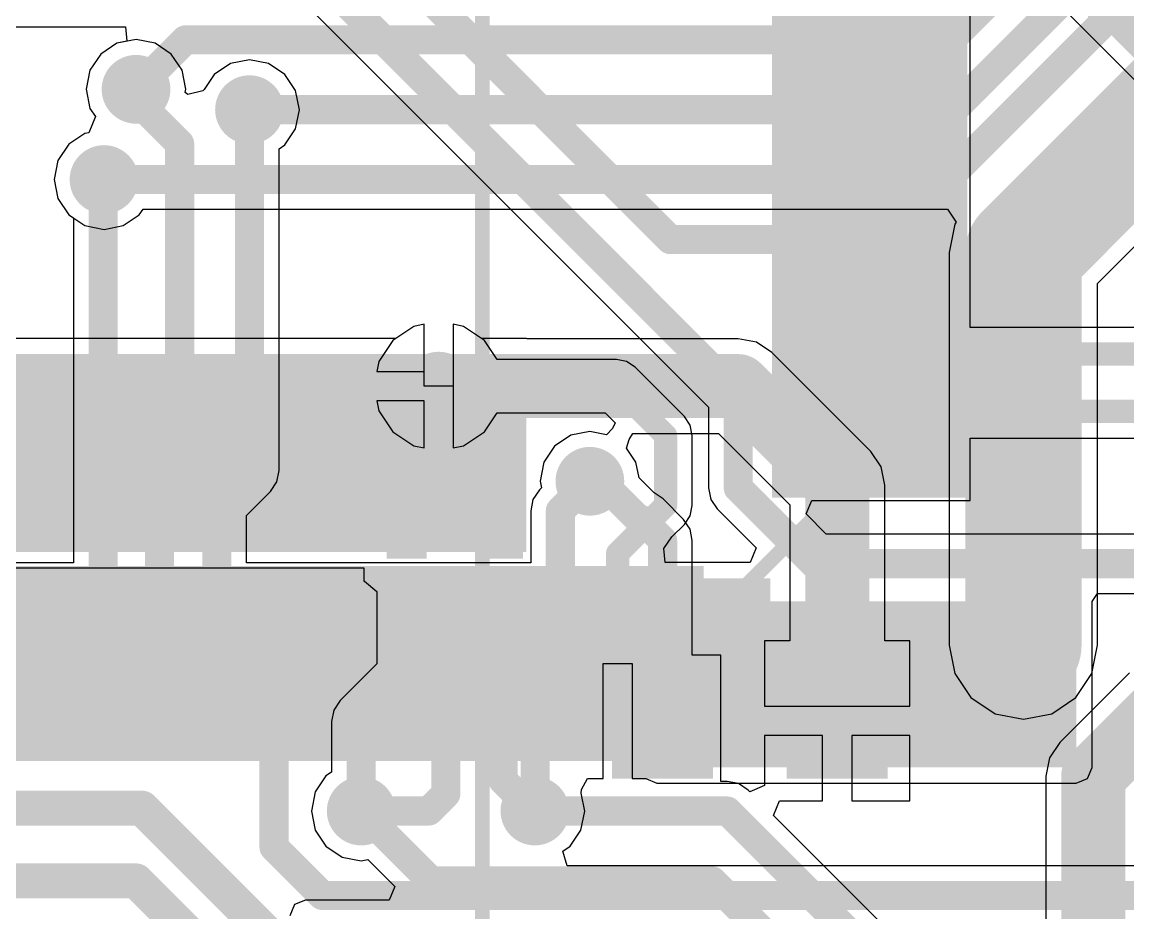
# Model space of a CAD drawing. Header units: millimetres. Extents: x -0.26 to 4.68, y -0.29 to 2.93.
# Drawn here: x 2.9747 to 3.3547, y 0.9629 to 1.269 of the extents above; entities that cross this region are included whole.
import ezdxf

# ---------------------------------------------------------------- set-up
doc = ezdxf.new("R2010")
doc.units = ezdxf.units.MM
doc.header["$MEASUREMENT"] = 0
for name, color, linetype in [('BottomLayer', 5, 'Continuous'), ('BottomPaste', 16, 'Continuous'), ('BottomSolder', 6, 'Continuous'), ('Mechanical1', 6, 'Continuous'), ('TopLayer', 1, 'Continuous'), ('TopOverlay', 2, 'Continuous'), ('TopPaste', 8, 'Continuous'), ('TopSolder', 216, 'Continuous'), ('ViaHoleLayer', 16, 'Continuous')]:
    doc.layers.add(name, color=color, linetype=linetype)

# ---------------------------------------------------------------- blocks, each defined once
blk = doc.blocks.new('TQFP_100_14_14__22')
at = {"layer": 'TopLayer'}
for points in [[(-0.23031, 0.33268), (-0.23031, 0.27362), (-0.24213, 0.27362), (-0.24213, 0.33268)], [(-0.21063, 0.33268), (-0.21063, 0.27362), (-0.22244, 0.27362), (-0.22244, 0.33268)], [(-0.19094, 0.33268), (-0.19094, 0.27362), (-0.20276, 0.27362), (-0.20276, 0.33268)], [(-0.17126, 0.33268), (-0.17126, 0.27362), (-0.18307, 0.27362), (-0.18307, 0.33268)], [(-0.15157, 0.33268), (-0.15157, 0.27362), (-0.16339, 0.27362), (-0.16339, 0.33268)], [(-0.13189, 0.33268), (-0.13189, 0.27362), (-0.1437, 0.27362), (-0.1437, 0.33268)], [(-0.1122, 0.33268), (-0.1122, 0.27362), (-0.12402, 0.27362), (-0.12402, 0.33268)], [(-0.09252, 0.33268), (-0.09252, 0.27362), (-0.10433, 0.27362), (-0.10433, 0.33268)], [(-0.07283, 0.33268), (-0.07283, 0.27362), (-0.08465, 0.27362), (-0.08465, 0.33268)], [(-0.05315, 0.33268), (-0.05315, 0.27362), (-0.06496, 0.27362), (-0.06496, 0.33268)], [(-0.03346, 0.33268), (-0.03346, 0.27362), (-0.04528, 0.27362), (-0.04528, 0.33268)], [(-0.01378, 0.33268), (-0.01378, 0.27362), (-0.02559, 0.27362), (-0.02559, 0.33268)], [(-0.33268, 0.24213), (-0.27362, 0.24213), (-0.27362, 0.23032), (-0.33268, 0.23032)], [(-0.33268, 0.22244), (-0.27362, 0.22244), (-0.27362, 0.21063), (-0.33268, 0.21063)], [(-0.33268, 0.20276), (-0.27362, 0.20276), (-0.27362, 0.19095), (-0.33268, 0.19095)], [(-0.33268, 0.18307), (-0.27362, 0.18307), (-0.27362, 0.17126), (-0.33268, 0.17126)], [(-0.33268, 0.16339), (-0.27362, 0.16339), (-0.27362, 0.15157), (-0.33268, 0.15157)], [(-0.33268, 0.1437), (-0.27362, 0.1437), (-0.27362, 0.13189), (-0.33268, 0.13189)], [(-0.33268, 0.12402), (-0.27362, 0.12402), (-0.27362, 0.1122), (-0.33268, 0.1122)], [(-0.33268, 0.10433), (-0.27362, 0.10433), (-0.27362, 0.09252), (-0.33268, 0.09252)], [(-0.33268, 0.08465), (-0.27362, 0.08465), (-0.27362, 0.07283), (-0.33268, 0.07283)]]:
    blk.add_hatch(color=1, dxfattribs=at).paths.add_polyline_path(points)
at = {"layer": 'TopPaste'}
for points in [[(-0.23031, 0.33268), (-0.23031, 0.27362), (-0.24213, 0.27362), (-0.24213, 0.33268)], [(-0.21063, 0.33268), (-0.21063, 0.27362), (-0.22244, 0.27362), (-0.22244, 0.33268)], [(-0.19094, 0.33268), (-0.19094, 0.27362), (-0.20276, 0.27362), (-0.20276, 0.33268)], [(-0.17126, 0.33268), (-0.17126, 0.27362), (-0.18307, 0.27362), (-0.18307, 0.33268)], [(-0.15157, 0.33268), (-0.15157, 0.27362), (-0.16339, 0.27362), (-0.16339, 0.33268)], [(-0.13189, 0.33268), (-0.13189, 0.27362), (-0.1437, 0.27362), (-0.1437, 0.33268)], [(-0.1122, 0.33268), (-0.1122, 0.27362), (-0.12402, 0.27362), (-0.12402, 0.33268)], [(-0.09252, 0.33268), (-0.09252, 0.27362), (-0.10433, 0.27362), (-0.10433, 0.33268)], [(-0.07283, 0.33268), (-0.07283, 0.27362), (-0.08465, 0.27362), (-0.08465, 0.33268)], [(-0.05315, 0.33268), (-0.05315, 0.27362), (-0.06496, 0.27362), (-0.06496, 0.33268)], [(-0.03346, 0.33268), (-0.03346, 0.27362), (-0.04528, 0.27362), (-0.04528, 0.33268)], [(-0.01378, 0.33268), (-0.01378, 0.27362), (-0.02559, 0.27362), (-0.02559, 0.33268)], [(-0.33268, 0.24213), (-0.27362, 0.24213), (-0.27362, 0.23032), (-0.33268, 0.23032)], [(-0.33268, 0.22244), (-0.27362, 0.22244), (-0.27362, 0.21063), (-0.33268, 0.21063)], [(-0.33268, 0.20276), (-0.27362, 0.20276), (-0.27362, 0.19095), (-0.33268, 0.19095)], [(-0.33268, 0.18307), (-0.27362, 0.18307), (-0.27362, 0.17126), (-0.33268, 0.17126)], [(-0.33268, 0.16339), (-0.27362, 0.16339), (-0.27362, 0.15157), (-0.33268, 0.15157)], [(-0.33268, 0.1437), (-0.27362, 0.1437), (-0.27362, 0.13189), (-0.33268, 0.13189)], [(-0.33268, 0.12402), (-0.27362, 0.12402), (-0.27362, 0.1122), (-0.33268, 0.1122)], [(-0.33268, 0.10433), (-0.27362, 0.10433), (-0.27362, 0.09252), (-0.33268, 0.09252)], [(-0.33268, 0.08465), (-0.27362, 0.08465), (-0.27362, 0.07283), (-0.33268, 0.07283)]]:
    blk.add_hatch(color=8, dxfattribs=at).paths.add_polyline_path(points)
at = {"layer": 'TopSolder'}
for points in [[(-0.22631, 0.33668), (-0.22631, 0.26962), (-0.24613, 0.26962), (-0.24613, 0.33668)], [(-0.20663, 0.33668), (-0.20663, 0.26962), (-0.22644, 0.26962), (-0.22644, 0.33668)], [(-0.18694, 0.33668), (-0.18694, 0.26962), (-0.20676, 0.26962), (-0.20676, 0.33668)], [(-0.16726, 0.33668), (-0.16726, 0.26962), (-0.18707, 0.26962), (-0.18707, 0.33668)], [(-0.14757, 0.33668), (-0.14757, 0.26962), (-0.16739, 0.26962), (-0.16739, 0.33668)], [(-0.12789, 0.33668), (-0.12789, 0.26962), (-0.1477, 0.26962), (-0.1477, 0.33668)], [(-0.1082, 0.33668), (-0.1082, 0.26962), (-0.12802, 0.26962), (-0.12802, 0.33668)], [(-0.08852, 0.33668), (-0.08852, 0.26962), (-0.10833, 0.26962), (-0.10833, 0.33668)], [(-0.06883, 0.33668), (-0.06883, 0.26962), (-0.08865, 0.26962), (-0.08865, 0.33668)], [(-0.04915, 0.33668), (-0.04915, 0.26962), (-0.06896, 0.26962), (-0.06896, 0.33668)], [(-0.02946, 0.33668), (-0.02946, 0.26962), (-0.04928, 0.26962), (-0.04928, 0.33668)], [(-0.00978, 0.33668), (-0.00978, 0.26962), (-0.02959, 0.26962), (-0.02959, 0.33668)], [(-0.33668, 0.24613), (-0.26962, 0.24613), (-0.26962, 0.22632), (-0.33668, 0.22632)], [(-0.33668, 0.22644), (-0.26962, 0.22644), (-0.26962, 0.20663), (-0.33668, 0.20663)], [(-0.33668, 0.20676), (-0.26962, 0.20676), (-0.26962, 0.18695), (-0.33668, 0.18695)], [(-0.33668, 0.18707), (-0.26962, 0.18707), (-0.26962, 0.16726), (-0.33668, 0.16726)], [(-0.33668, 0.16739), (-0.26962, 0.16739), (-0.26962, 0.14757), (-0.33668, 0.14757)], [(-0.33668, 0.1477), (-0.26962, 0.1477), (-0.26962, 0.12789), (-0.33668, 0.12789)], [(-0.33668, 0.12802), (-0.26962, 0.12802), (-0.26962, 0.1082), (-0.33668, 0.1082)], [(-0.33668, 0.10833), (-0.26962, 0.10833), (-0.26962, 0.08852), (-0.33668, 0.08852)], [(-0.33668, 0.08865), (-0.26962, 0.08865), (-0.26962, 0.06883), (-0.33668, 0.06883)]]:
    blk.add_hatch(color=216, dxfattribs=at).paths.add_polyline_path(points)
at = {"layer": 'TopOverlay', "const_width": 0.005}
for points in [[(-0.25, 0.287), (-0.284, 0.253)], [(-0.344, 0.242), (-0.344, 0.232)], [(-0.339, 0.237), (-0.344, 0.242)], [(-0.339, 0.237), (-0.344, 0.232)]]:
    blk.add_lwpolyline(points, dxfattribs=at)
at = {"layer": 'TopOverlay', "const_width": 0.0025}
for points in [[(-0.25125, 0.287, 1), (-0.24875, 0.287, 1)], [(-0.28525, 0.253, 1), (-0.28275, 0.253, 1)], [(-0.34525, 0.242, 1), (-0.34275, 0.242, 1)], [(-0.34525, 0.242, 1), (-0.34275, 0.242, 1)], [(-0.34025, 0.237, 1), (-0.33775, 0.237, 1)], [(-0.34025, 0.237, 1), (-0.33775, 0.237, 1)], [(-0.34525, 0.232, 1), (-0.34275, 0.232, 1)], [(-0.34525, 0.232, 1), (-0.34275, 0.232, 1)]]:
    blk.add_lwpolyline(points, format="xyb", close=True, dxfattribs=at)
blk = doc.blocks.new('1_5_____RGB_OLED_97')
at = {"layer": 'Mechanical1', "const_width": 0.005}
blk.add_lwpolyline([(0.74, -1.666), (-0.74, -1.666)], dxfattribs=at)
blk = doc.blocks.new('DSN0603_2_B_127')
at = {"layer": 'BottomLayer'}
for points in [[(-0.01181, 0.00472), (-0.00394, 0.00472), (-0.00394, -0.00472), (-0.01181, -0.00472)], [(0.00394, 0.00472), (0.01181, 0.00472), (0.01181, -0.00472), (0.00394, -0.00472)]]:
    blk.add_hatch(color=5, dxfattribs=at).paths.add_polyline_path(points)
at = {"layer": 'BottomPaste'}
for points in [[(-0.01181, 0.00472), (-0.00394, 0.00472), (-0.00394, -0.00472), (-0.01181, -0.00472)], [(0.00394, 0.00472), (0.01181, 0.00472), (0.01181, -0.00472), (0.00394, -0.00472)]]:
    blk.add_hatch(color=16, dxfattribs=at).paths.add_polyline_path(points)
at = {"layer": 'BottomSolder'}
for points in [[(-0.01398, 0.00689), (-0.00177, 0.00689), (-0.00177, -0.00689), (-0.01398, -0.00689)], [(0.00177, 0.00689), (0.01398, 0.00689), (0.01398, -0.00689), (0.00177, -0.00689)]]:
    blk.add_hatch(color=6, dxfattribs=at).paths.add_polyline_path(points)
blk = doc.blocks.new('DSN0603_2_B_128')
at = {"layer": 'BottomLayer'}
for points in [[(-0.01181, 0.00472), (-0.00394, 0.00472), (-0.00394, -0.00472), (-0.01181, -0.00472)], [(0.00394, 0.00472), (0.01181, 0.00472), (0.01181, -0.00472), (0.00394, -0.00472)]]:
    blk.add_hatch(color=5, dxfattribs=at).paths.add_polyline_path(points)
at = {"layer": 'BottomPaste'}
for points in [[(-0.01181, 0.00472), (-0.00394, 0.00472), (-0.00394, -0.00472), (-0.01181, -0.00472)], [(0.00394, 0.00472), (0.01181, 0.00472), (0.01181, -0.00472), (0.00394, -0.00472)]]:
    blk.add_hatch(color=16, dxfattribs=at).paths.add_polyline_path(points)
at = {"layer": 'BottomSolder'}
for points in [[(-0.01398, 0.00689), (-0.00177, 0.00689), (-0.00177, -0.00689), (-0.01398, -0.00689)], [(0.00177, 0.00689), (0.01398, 0.00689), (0.01398, -0.00689), (0.00177, -0.00689)]]:
    blk.add_hatch(color=6, dxfattribs=at).paths.add_polyline_path(points)
blk = doc.blocks.new('C___0603_B_154')
at = {"layer": 'BottomLayer'}
for points in [[(-0.045, -0.0175), (-0.045, 0.0175), (-0.015, 0.0175), (-0.015, -0.0175)], [(0.015, -0.0175), (0.015, 0.0175), (0.045, 0.0175), (0.045, -0.0175)]]:
    blk.add_hatch(color=5, dxfattribs=at).paths.add_polyline_path(points)
at = {"layer": 'BottomPaste'}
for points in [[(-0.045, -0.0175), (-0.045, 0.0175), (-0.015, 0.0175), (-0.015, -0.0175)], [(0.015, -0.0175), (0.015, 0.0175), (0.045, 0.0175), (0.045, -0.0175)]]:
    blk.add_hatch(color=16, dxfattribs=at).paths.add_polyline_path(points)
at = {"layer": 'BottomSolder'}
for points in [[(-0.04736, -0.01986), (-0.04736, 0.01986), (-0.01264, 0.01986), (-0.01264, -0.01986)], [(0.01264, -0.01986), (0.01264, 0.01986), (0.04736, 0.01986), (0.04736, -0.01986)]]:
    blk.add_hatch(color=6, dxfattribs=at).paths.add_polyline_path(points)

msp = doc.modelspace()

# ---------------------------------------------------------------- hatches: boundary and pattern name
at = {"layer": 'BottomLayer'}
h = msp.add_hatch(color=5, dxfattribs=at)
edge = h.paths.add_edge_path()
edge.add_arc((3.01382, 1.24595), 0.01181, 0, 360)
h = msp.add_hatch(color=5, dxfattribs=at)
edge = h.paths.add_edge_path()
edge.add_arc((3.05282, 1.23895), 0.01181, 0, 360)
h = msp.add_hatch(color=5, dxfattribs=at)
edge = h.paths.add_edge_path()
edge.add_arc((3.00282, 1.21495), 0.01181, 0, 360)
h = msp.add_hatch(color=5, dxfattribs=at)
edge = h.paths.add_edge_path()
edge.add_arc((3.11782, 1.14395), 0.01181, 0, 360)
msp.add_hatch(color=5, dxfattribs=at).paths.add_polyline_path([(2.86882, 1.08695), (3.14799, 1.08695), (3.14799, 1.15495), (2.86882, 1.15495)])
h = msp.add_hatch(color=5, dxfattribs=at)
edge = h.paths.add_edge_path()
edge.add_arc((3.16982, 1.11126), 0.01181, 0, 360)
h = msp.add_hatch(color=5, dxfattribs=at)
edge = h.paths.add_edge_path()
edge.add_arc((3.31882, 1.05495), 0.01181, 0, 360)
h = msp.add_hatch(color=5, dxfattribs=at)
edge = h.paths.add_edge_path()
edge.add_arc((3.09122, 0.99795), 0.01181, 0, 360)
h = msp.add_hatch(color=5, dxfattribs=at)
edge = h.paths.add_edge_path()
edge.add_arc((3.1509, 0.99795), 0.01181, 0, 360)
at = {"layer": 'BottomSolder'}
h = msp.add_hatch(color=6, dxfattribs=at)
edge = h.paths.add_edge_path()
edge.add_arc((3.01382, 1.24595), 0.00591, 0, 360)
h = msp.add_hatch(color=6, dxfattribs=at)
edge = h.paths.add_edge_path()
edge.add_arc((3.05282, 1.23895), 0.00591, 0, 360)
h = msp.add_hatch(color=6, dxfattribs=at)
edge = h.paths.add_edge_path()
edge.add_arc((3.00282, 1.21495), 0.00591, 0, 360)
h = msp.add_hatch(color=6, dxfattribs=at)
edge = h.paths.add_edge_path()
edge.add_arc((3.11782, 1.14395), 0.00591, 0, 360)
h = msp.add_hatch(color=6, dxfattribs=at)
edge = h.paths.add_edge_path()
edge.add_arc((3.16982, 1.11126), 0.00591, 0, 360)
h = msp.add_hatch(color=6, dxfattribs=at)
edge = h.paths.add_edge_path()
edge.add_arc((3.31882, 1.05495), 0.00591, 0, 360)
h = msp.add_hatch(color=6, dxfattribs=at)
edge = h.paths.add_edge_path()
edge.add_arc((3.09122, 0.99795), 0.00591, 0, 360)
h = msp.add_hatch(color=6, dxfattribs=at)
edge = h.paths.add_edge_path()
edge.add_arc((3.1509, 0.99795), 0.00591, 0, 360)
at = {"layer": 'TopLayer'}
h = msp.add_hatch(color=1, dxfattribs=at)
edge = h.paths.add_edge_path()
edge.add_arc((3.01382, 1.24595), 0.01181, 0, 360)
h = msp.add_hatch(color=1, dxfattribs=at)
edge = h.paths.add_edge_path()
edge.add_arc((3.05282, 1.23895), 0.01181, 0, 360)
h = msp.add_hatch(color=1, dxfattribs=at)
edge = h.paths.add_edge_path()
edge.add_arc((3.00282, 1.21495), 0.01181, 0, 360)
h = msp.add_hatch(color=1, dxfattribs=at)
edge = h.paths.add_edge_path()
edge.add_arc((3.11782, 1.14395), 0.01181, 0, 360)
h = msp.add_hatch(color=1, dxfattribs=at)
edge = h.paths.add_edge_path()
edge.add_arc((3.16982, 1.11126), 0.01181, 0, 360)
for points in [[(3.19282, 1.01295), (3.23182, 1.01295), (3.23182, 1.07795), (3.19282, 1.07795)], [(3.22682, 1.01295), (3.337, 1.01295), (3.337, 1.07), (3.22682, 1.07)]]:
    msp.add_hatch(color=1, dxfattribs=at).paths.add_polyline_path(points)
h = msp.add_hatch(color=1, dxfattribs=at)
edge = h.paths.add_edge_path()
edge.add_arc((3.31882, 1.05495), 0.01181, 0, 360)
h = msp.add_hatch(color=1, dxfattribs=at)
edge = h.paths.add_edge_path()
edge.add_arc((3.09122, 0.99795), 0.01181, 0, 360)
h = msp.add_hatch(color=1, dxfattribs=at)
edge = h.paths.add_edge_path()
edge.add_arc((3.1509, 0.99795), 0.01181, 0, 360)
at = {"layer": 'TopSolder'}
h = msp.add_hatch(color=216, dxfattribs=at)
edge = h.paths.add_edge_path()
edge.add_arc((3.01382, 1.24595), 0.00591, 0, 360)
h = msp.add_hatch(color=216, dxfattribs=at)
edge = h.paths.add_edge_path()
edge.add_arc((3.05282, 1.23895), 0.00591, 0, 360)
h = msp.add_hatch(color=216, dxfattribs=at)
edge = h.paths.add_edge_path()
edge.add_arc((3.00282, 1.21495), 0.00591, 0, 360)
h = msp.add_hatch(color=216, dxfattribs=at)
edge = h.paths.add_edge_path()
edge.add_arc((3.11782, 1.14395), 0.00591, 0, 360)
h = msp.add_hatch(color=216, dxfattribs=at)
edge = h.paths.add_edge_path()
edge.add_arc((3.16982, 1.11126), 0.00591, 0, 360)
h = msp.add_hatch(color=216, dxfattribs=at)
edge = h.paths.add_edge_path()
edge.add_arc((3.31882, 1.05495), 0.00591, 0, 360)
h = msp.add_hatch(color=216, dxfattribs=at)
edge = h.paths.add_edge_path()
edge.add_arc((3.09122, 0.99795), 0.00591, 0, 360)
h = msp.add_hatch(color=216, dxfattribs=at)
edge = h.paths.add_edge_path()
edge.add_arc((3.1509, 0.99795), 0.00591, 0, 360)
at = {"layer": 'ViaHoleLayer'}
h = msp.add_hatch(color=16, dxfattribs=at)
edge = h.paths.add_edge_path()
edge.add_arc((3.01382, 1.24595), 0.00591, 0, 360)
h = msp.add_hatch(color=16, dxfattribs=at)
edge = h.paths.add_edge_path()
edge.add_arc((3.05282, 1.23895), 0.00591, 0, 360)
h = msp.add_hatch(color=16, dxfattribs=at)
edge = h.paths.add_edge_path()
edge.add_arc((3.00282, 1.21495), 0.00591, 0, 360)
h = msp.add_hatch(color=16, dxfattribs=at)
edge = h.paths.add_edge_path()
edge.add_arc((3.11782, 1.14395), 0.00591, 0, 360)
h = msp.add_hatch(color=16, dxfattribs=at)
edge = h.paths.add_edge_path()
edge.add_arc((3.16982, 1.11126), 0.00591, 0, 360)
h = msp.add_hatch(color=16, dxfattribs=at)
edge = h.paths.add_edge_path()
edge.add_arc((3.31882, 1.05495), 0.00591, 0, 360)
h = msp.add_hatch(color=16, dxfattribs=at)
edge = h.paths.add_edge_path()
edge.add_arc((3.09122, 0.99795), 0.00591, 0, 360)
h = msp.add_hatch(color=16, dxfattribs=at)
edge = h.paths.add_edge_path()
edge.add_arc((3.1509, 0.99795), 0.00591, 0, 360)

# ---------------------------------------------------------------- linework, layer by layer
at = {"layer": 'BottomLayer'}
for p, q in [((2.89599, 1.26746), (3.01016, 1.26746)), ((3.01016, 1.26746), (3.01065, 1.26246)), ((3.01065, 1.26246), (3.00726, 1.26178)), ((3.0017, 1.25807), (2.99799, 1.25251)), ((3.00726, 1.26178), (3.0017, 1.25807)), ((2.99799, 1.25251), (2.99668, 1.24595)), ((2.99668, 1.24595), (2.99799, 1.23939)), ((2.99799, 1.23939), (2.99985, 1.2366)), ((2.99985, 1.2366), (2.99756, 1.23104)), ((2.99626, 1.23078), (2.9907, 1.22707)), ((2.99756, 1.23104), (2.99626, 1.23078)), ((2.9907, 1.22707), (2.98699, 1.22151)), ((3.34431, 1.17926), (3.39202, 1.22698)), ((2.98699, 1.22151), (2.98568, 1.21495)), ((2.98568, 1.21495), (2.98699, 1.20839)), ((2.98699, 1.20839), (2.9907, 1.20283)), ((2.9907, 1.20283), (2.99626, 1.19911)), ((3.00938, 1.19911), (3.01494, 1.20283)), ((3.01494, 1.20283), (3.01623, 1.20475)), ((3.01623, 1.20475), (3.29243, 1.20475)), ((3.29243, 1.20475), (3.29276, 1.20482)), ((3.29276, 1.20482), (3.29577, 1.20032)), ((2.99626, 1.19911), (3.00282, 1.19781)), ((3.00282, 1.19781), (3.00938, 1.19911)), ((3.29527, 1.19958), (3.29333, 1.18982)), ((3.29577, 1.20032), (3.29527, 1.19958)), ((3.29333, 1.18982), (3.29333, 1.05495)), ((3.34431, 1.05495), (3.34431, 1.17926)), ((3.10931, 1.16449), (3.10313, 1.16036)), ((3.11282, 1.16519), (3.10931, 1.16449)), ((3.11282, 1.14395), (3.11282, 1.16519)), ((3.12633, 1.16449), (3.12282, 1.16519)), ((3.12282, 1.16519), (3.12282, 1.14395)), ((3.13252, 1.16036), (3.12633, 1.16449)), ((3.10313, 1.16036), (2.86882, 1.16036)), ((3.14799, 1.16036), (3.13252, 1.16036)), ((3.14823, 1.16026), (3.14799, 1.16036)), ((3.22082, 1.16026), (3.14823, 1.16026)), ((3.22707, 1.15902), (3.22082, 1.16026)), ((3.23236, 1.15548), (3.22707, 1.15902)), ((3.26636, 1.12148), (3.23236, 1.15548)), ((3.12282, 1.14395), (3.11282, 1.14395)), ((3.18244, 1.12264), (3.18329, 1.12556)), ((3.18329, 1.12556), (3.18458, 1.12764)), ((3.18458, 1.12764), (3.21407, 1.12764)), ((3.21407, 1.12764), (3.23851, 1.10319)), ((3.18566, 1.11782), (3.18244, 1.12264)), ((3.26989, 1.11619), (3.26636, 1.12148)), ((3.18672, 1.11247), (3.18566, 1.11782)), ((3.27114, 1.10995), (3.26989, 1.11619)), ((3.19195, 1.10724), (3.18672, 1.11247)), ((3.27114, 1.05645), (3.27114, 1.10995)), ((3.19496, 1.10523), (3.19195, 1.10724)), ((3.20203, 1.09816), (3.19496, 1.10523)), ((3.23851, 1.10319), (3.23851, 1.05645)), ((3.20424, 1.09485), (3.20203, 1.09816)), ((3.20502, 1.09095), (3.20424, 1.09485)), ((3.20502, 1.05145), (3.20502, 1.09095)), ((2.89614, 1.08154), (3.0921, 1.08154)), ((3.0921, 1.08154), (3.0921, 1.07689)), ((3.0921, 1.07689), (3.09231, 1.07689)), ((3.09231, 1.07689), (3.09663, 1.07337)), ((3.09663, 1.07337), (3.09663, 1.04852)), ((3.23851, 1.05645), (3.22982, 1.05645)), ((3.22982, 1.05645), (3.22982, 1.03395)), ((3.27982, 1.05645), (3.27114, 1.05645)), ((3.27982, 1.03395), (3.27982, 1.05645)), ((3.29333, 1.05495), (3.29527, 1.04519)), ((3.34237, 1.04519), (3.34431, 1.05495)), ((3.21482, 1.05145), (3.20502, 1.05145)), ((3.21482, 1.00814), (3.21482, 1.05145)), ((3.09663, 1.04852), (3.08401, 1.03591)), ((3.35529, 1.04548), (3.33129, 1.02148)), ((3.29527, 1.04519), (3.3008, 1.03692)), ((3.33685, 1.03692), (3.34237, 1.04519)), ((3.08401, 1.03591), (3.0818, 1.0326)), ((3.22982, 1.03395), (3.25482, 1.03395)), ((3.25482, 1.03395), (3.27982, 1.03395)), ((3.3008, 1.03692), (3.30907, 1.0314)), ((3.32858, 1.0314), (3.33685, 1.03692)), ((3.0818, 1.0326), (3.08103, 1.0287)), ((3.30907, 1.0314), (3.31882, 1.02946)), ((3.31882, 1.02946), (3.32858, 1.0314)), ((3.08103, 1.0287), (3.08103, 1.01135)), ((3.24982, 1.02395), (3.22982, 1.02395)), ((3.22982, 1.02395), (3.22982, 1.00667)), ((3.24982, 1.00145), (3.24982, 1.02395)), ((3.27982, 1.02395), (3.25982, 1.02395)), ((3.25982, 1.02395), (3.25982, 1.00145)), ((3.27982, 1.00145), (3.27982, 1.02395)), ((3.33129, 1.02148), (3.32775, 1.01619)), ((3.32775, 1.01619), (3.32651, 1.00995)), ((3.08103, 1.01135), (3.0791, 1.01007)), ((3.0791, 1.01007), (3.07539, 1.00451)), ((3.21705, 1.00814), (3.21482, 1.00814)), ((3.22095, 1.00737), (3.21705, 1.00814)), ((3.22426, 1.00516), (3.22095, 1.00737)), ((3.32651, 1.00995), (3.32651, 0.89555)), ((3.07539, 1.00451), (3.07408, 0.99795)), ((3.22482, 1.0046), (3.22426, 1.00516)), ((3.22982, 1.00667), (3.22482, 1.0046)), ((3.23297, 0.99645), (3.23504, 1.00145)), ((3.23504, 1.00145), (3.24982, 1.00145)), ((3.25982, 1.00145), (3.27982, 1.00145)), ((3.07408, 0.99795), (3.07539, 0.99139)), ((3.31803, 0.91139), (3.23297, 0.99645)), ((3.07539, 0.99139), (3.0791, 0.98583)), ((3.0791, 0.98583), (3.08466, 0.98211)), ((3.08466, 0.98211), (3.09122, 0.98081)), ((3.09122, 0.98081), (3.09349, 0.98126)), ((3.09349, 0.98126), (3.10277, 0.97198)), ((3.10277, 0.97198), (3.10086, 0.96736)), ((3.06827, 0.96578), (3.06669, 0.96195)), ((3.0721, 0.96736), (3.06827, 0.96578)), ((3.10086, 0.96736), (3.0721, 0.96736))]:
    msp.add_line(p, q, dxfattribs=at)
for points, const_width in [([(3.346, 1.26852), (3.346, 2.56813)], 0.01), ([(3.29382, 1.26295), (3.316, 1.28513)], 0.01), ([(3.29482, 1.23895), (3.331, 1.27513)], 0.01), ([(3.29243, 1.21495), (3.346, 1.26852)], 0.01), ([(3.01382, 1.24595), (3.03082, 1.26295)], 0.01), ([(3.03082, 1.26295), (3.29382, 1.26295)], 0.01), ([(3.31882, 1.18982), (3.374, 1.245)], 0.04), ([(3.05282, 1.23895), (3.29482, 1.23895)], 0.01), ([(3.00282, 1.21495), (3.29243, 1.21495)], 0.01), ([(3.31882, 1.05495), (3.31882, 1.18982)], 0.04), ([(3.12782, 1.13478), (3.13699, 1.14395)], 0.022), ([(3.13699, 1.14395), (3.22082, 1.14395)], 0.022), ([(3.22082, 1.14395), (3.25482, 1.10995)], 0.022), ([(3.12782, 1.13095), (3.12782, 1.13478)], 0.022), ([(3.25482, 1.02895), (3.25482, 1.10995)], 0.022), ([(3.16982, 1.11126), (3.17351, 1.11126)], 0.01), ([(3.17351, 1.11126), (3.18675, 1.09802)], 0.01), ([(3.18675, 1.09802), (3.18775, 1.09802)], 0.01), ([(3.18775, 1.09802), (3.19482, 1.09095)], 0.01), ([(3.19482, 1.02895), (3.19482, 1.09095)], 0.01), ([(3.10682, 1.0443), (3.10682, 1.07337)], 0.01), ([(3.13999, 1.04042), (3.13999, 1.07337)], 0.01), ([(3.09122, 1.0287), (3.10682, 1.0443)], 0.01), ([(3.13999, 1.04042), (3.15104, 1.02937)], 0.01), ([(3.34282, 1.00995), (3.36682, 1.03395)], 0.022), ([(3.15104, 0.99795), (3.15104, 1.02937)], 0.01), ([(3.09122, 0.99795), (3.09122, 1.0287)], 0.01), ([(3.34282, 0.85195), (3.34282, 1.00995)], 0.022), ([(3.09122, 0.99795), (3.11522, 0.97395)], 0.01), ([(3.1509, 0.99795), (3.15104, 0.99795)], 0.01), ([(3.15104, 0.99795), (3.21705, 0.99795)], 0.01), ([(3.21705, 0.99795), (3.31082, 0.90418)], 0.01), ([(3.11522, 0.97395), (3.21182, 0.97395)], 0.01), ([(3.21182, 0.97395), (3.27582, 0.90995)], 0.01)]:
    msp.add_lwpolyline(points, dxfattribs=dict(at, const_width=const_width))
for points, const_width in [([(3.3435, 1.26852, 1), (3.3485, 1.26852, 1)], 0.005), ([(3.3435, 1.26852, 1), (3.3485, 1.26852, 1)], 0.005), ([(3.02832, 1.26295, 1), (3.03332, 1.26295, 1)], 0.005), ([(3.02832, 1.26295, 1), (3.03332, 1.26295, 1)], 0.005), ([(3.29132, 1.26295, 1), (3.29632, 1.26295, 1)], 0.005), ([(3.29132, 1.26295, 1), (3.29632, 1.26295, 1)], 0.005), ([(3.364, 1.245, 1), (3.384, 1.245, 1)], 0.02), ([(3.01132, 1.24595, 1), (3.01632, 1.24595, 1)], 0.005), ([(3.05032, 1.23895, 1), (3.05532, 1.23895, 1)], 0.005), ([(3.29232, 1.23895, 1), (3.29732, 1.23895, 1)], 0.005), ([(3.29232, 1.23895, 1), (3.29732, 1.23895, 1)], 0.005), ([(3.00032, 1.21495, 1), (3.00532, 1.21495, 1)], 0.005), ([(3.28993, 1.21495, 1), (3.29493, 1.21495, 1)], 0.005), ([(3.28993, 1.21495, 1), (3.29493, 1.21495, 1)], 0.005), ([(3.30882, 1.18982, 1), (3.32882, 1.18982, 1)], 0.02), ([(3.30882, 1.18982, 1), (3.32882, 1.18982, 1)], 0.02), ([(3.13149, 1.14395, 1), (3.14249, 1.14395, 1)], 0.011), ([(3.13149, 1.14395, 1), (3.14249, 1.14395, 1)], 0.011), ([(3.21532, 1.14395, 1), (3.22632, 1.14395, 1)], 0.011), ([(3.21532, 1.14395, 1), (3.22632, 1.14395, 1)], 0.011), ([(3.12232, 1.13478, 1), (3.13332, 1.13478, 1)], 0.011), ([(3.12232, 1.13478, 1), (3.13332, 1.13478, 1)], 0.011), ([(3.12232, 1.13095, 1), (3.13332, 1.13095, 1)], 0.011), ([(3.24932, 1.10995, 1), (3.26032, 1.10995, 1)], 0.011), ([(3.24932, 1.10995, 1), (3.26032, 1.10995, 1)], 0.011), ([(3.16732, 1.11126, 1), (3.17232, 1.11126, 1)], 0.005), ([(3.17101, 1.11126, 1), (3.17601, 1.11126, 1)], 0.005), ([(3.17101, 1.11126, 1), (3.17601, 1.11126, 1)], 0.005), ([(3.18425, 1.09802, 1), (3.18925, 1.09802, 1)], 0.005), ([(3.18425, 1.09802, 1), (3.18925, 1.09802, 1)], 0.005), ([(3.18525, 1.09802, 1), (3.19025, 1.09802, 1)], 0.005), ([(3.18525, 1.09802, 1), (3.19025, 1.09802, 1)], 0.005), ([(3.19232, 1.09095, 1), (3.19732, 1.09095, 1)], 0.005), ([(3.19232, 1.09095, 1), (3.19732, 1.09095, 1)], 0.005), ([(3.10432, 1.07337, 1), (3.10932, 1.07337, 1)], 0.005), ([(3.13749, 1.07337, 1), (3.14249, 1.07337, 1)], 0.005), ([(3.30882, 1.05495, 1), (3.32882, 1.05495, 1)], 0.02), ([(3.10432, 1.0443, 1), (3.10932, 1.0443, 1)], 0.005), ([(3.10432, 1.0443, 1), (3.10932, 1.0443, 1)], 0.005), ([(3.13749, 1.04042, 1), (3.14249, 1.04042, 1)], 0.005), ([(3.13749, 1.04042, 1), (3.14249, 1.04042, 1)], 0.005), ([(3.24932, 1.02895, 1), (3.26032, 1.02895, 1)], 0.011), ([(3.14854, 1.02937, 1), (3.15354, 1.02937, 1)], 0.005), ([(3.14854, 1.02937, 1), (3.15354, 1.02937, 1)], 0.005), ([(3.19232, 1.02895, 1), (3.19732, 1.02895, 1)], 0.005), ([(3.08872, 1.0287, 1), (3.09372, 1.0287, 1)], 0.005), ([(3.08872, 1.0287, 1), (3.09372, 1.0287, 1)], 0.005), ([(3.33732, 1.00995, 1), (3.34832, 1.00995, 1)], 0.011), ([(3.33732, 1.00995, 1), (3.34832, 1.00995, 1)], 0.011), ([(3.08872, 0.99795, 1), (3.09372, 0.99795, 1)], 0.005), ([(3.08872, 0.99795, 1), (3.09372, 0.99795, 1)], 0.005), ([(3.1484, 0.99795, 1), (3.1534, 0.99795, 1)], 0.005), ([(3.14854, 0.99795, 1), (3.15354, 0.99795, 1)], 0.005), ([(3.14854, 0.99795, 1), (3.15354, 0.99795, 1)], 0.005), ([(3.14854, 0.99795, 1), (3.15354, 0.99795, 1)], 0.005), ([(3.21455, 0.99795, 1), (3.21955, 0.99795, 1)], 0.005), ([(3.21455, 0.99795, 1), (3.21955, 0.99795, 1)], 0.005), ([(3.11272, 0.97395, 1), (3.11772, 0.97395, 1)], 0.005), ([(3.11272, 0.97395, 1), (3.11772, 0.97395, 1)], 0.005), ([(3.20932, 0.97395, 1), (3.21432, 0.97395, 1)], 0.005), ([(3.20932, 0.97395, 1), (3.21432, 0.97395, 1)], 0.005)]:
    msp.add_lwpolyline(points, format="xyb", close=True, dxfattribs=dict(at, const_width=const_width))
at = {"layer": 'TopLayer'}
for p, q in [((2.88738, 1.45997), (3.21063, 1.13673)), ((3.3005, 1.24247), (3.3005, 1.28162)), ((3.32466, 1.28162), (3.35759, 1.24869)), ((3.01382, 1.26309), (3.00726, 1.26178)), ((3.02038, 1.26178), (3.01382, 1.26309)), ((3.0017, 1.25807), (2.99799, 1.25251)), ((3.00726, 1.26178), (3.0017, 1.25807)), ((3.02594, 1.25807), (3.02038, 1.26178)), ((3.02966, 1.25251), (3.02594, 1.25807)), ((3.04626, 1.25478), (3.0407, 1.25107)), ((3.05282, 1.25609), (3.04626, 1.25478)), ((3.05938, 1.25478), (3.05282, 1.25609)), ((3.06494, 1.25107), (3.05938, 1.25478)), ((2.99799, 1.25251), (2.99668, 1.24595)), ((3.03096, 1.24595), (3.02966, 1.25251)), ((3.0407, 1.25107), (3.03722, 1.24585)), ((3.06866, 1.24551), (3.06494, 1.25107)), ((2.99668, 1.24595), (2.99799, 1.23939)), ((3.03076, 1.24491), (3.03096, 1.24595)), ((3.03162, 1.24414), (3.03076, 1.24491)), ((3.03675, 1.24545), (3.03162, 1.24414)), ((3.03722, 1.24585), (3.03675, 1.24545)), ((3.06996, 1.23895), (3.06866, 1.24551)), ((2.99799, 1.23939), (2.99985, 1.2366)), ((3.3005, 1.2031), (3.3005, 1.24247)), ((2.99985, 1.2366), (2.99756, 1.23104)), ((3.06866, 1.23239), (3.06996, 1.23895)), ((3.06494, 1.22683), (3.06866, 1.23239)), ((2.99626, 1.23078), (2.9907, 1.22707)), ((2.99756, 1.23104), (2.99626, 1.23078)), ((2.9907, 1.22707), (2.98699, 1.22151)), ((3.06302, 1.22554), (3.06494, 1.22683)), ((3.06302, 1.11495), (3.06302, 1.22554)), ((2.98699, 1.22151), (2.98568, 1.21495)), ((2.98568, 1.21495), (2.98699, 1.20839)), ((2.98699, 1.20839), (2.9907, 1.20283)), ((2.9907, 1.20283), (2.99231, 1.20175)), ((2.99231, 1.20175), (2.99231, 1.08318)), ((3.3005, 1.16412), (3.3005, 1.2031)), ((3.10931, 1.16449), (3.1021, 1.15967)), ((3.11282, 1.16519), (3.10931, 1.16449)), ((3.11282, 1.14895), (3.11282, 1.16519)), ((3.12633, 1.16449), (3.12282, 1.16519)), ((3.12282, 1.16519), (3.12282, 1.14395)), ((3.13355, 1.15967), (3.12633, 1.16449)), ((3.37302, 1.16412), (3.3005, 1.16412)), ((3.1021, 1.15967), (3.09728, 1.15246)), ((3.13792, 1.15312), (3.13355, 1.15967)), ((3.09728, 1.15246), (3.09658, 1.14895)), ((3.17891, 1.15312), (3.13792, 1.15312)), ((3.18242, 1.15243), (3.17891, 1.15312)), ((3.18539, 1.15044), (3.18242, 1.15243)), ((3.09658, 1.14895), (3.11282, 1.14895)), ((3.20231, 1.13352), (3.18539, 1.15044)), ((3.12282, 1.14395), (3.12282, 1.1227)), ((3.11282, 1.13895), (3.09658, 1.13895)), ((3.09658, 1.13895), (3.09728, 1.13544)), ((3.11282, 1.1227), (3.11282, 1.13895)), ((3.21063, 1.13673), (3.21063, 1.10895)), ((3.09728, 1.13544), (3.1021, 1.12822)), ((3.13355, 1.12822), (3.13792, 1.13477)), ((3.13792, 1.13477), (3.1751, 1.13477)), ((3.1751, 1.13477), (3.17849, 1.13139)), ((3.2043, 1.13054), (3.20231, 1.13352)), ((3.17754, 1.12945), (3.17554, 1.12727)), ((3.17849, 1.13139), (3.17754, 1.12945)), ((3.205, 1.12703), (3.2043, 1.13054)), ((3.1021, 1.12822), (3.10931, 1.1234)), ((3.12633, 1.1234), (3.13355, 1.12822)), ((3.16326, 1.1271), (3.1577, 1.12338)), ((3.16982, 1.1284), (3.16326, 1.1271)), ((3.17554, 1.12727), (3.16982, 1.1284)), ((3.205, 1.10295), (3.205, 1.12703)), ((3.3005, 1.10467), (3.3005, 1.12609)), ((3.3005, 1.12609), (3.39414, 1.12609)), ((3.10931, 1.1234), (3.11282, 1.1227)), ((3.12282, 1.1227), (3.12633, 1.1234)), ((3.1577, 1.12338), (3.15399, 1.11782)), ((3.15399, 1.11782), (3.15268, 1.11126)), ((3.06224, 1.11105), (3.06302, 1.11495)), ((3.06003, 1.10774), (3.06224, 1.11105)), ((3.15268, 1.11126), (3.15313, 1.10899)), ((3.05176, 1.09947), (3.06003, 1.10774)), ((3.15246, 1.10832), (3.15025, 1.10501)), ((3.15313, 1.10899), (3.15246, 1.10832)), ((3.21063, 1.10895), (3.2114, 1.10505)), ((3.15025, 1.10501), (3.14948, 1.10111)), ((3.2043, 1.09944), (3.205, 1.10295)), ((3.2114, 1.10505), (3.21361, 1.10174)), ((3.24414, 1.10005), (3.24605, 1.10467)), ((3.24605, 1.10467), (3.3005, 1.10467)), ((3.05176, 1.08318), (3.05176, 1.09947)), ((3.14948, 1.10111), (3.14948, 1.08318)), ((3.20231, 1.09646), (3.2043, 1.09944)), ((3.21361, 1.10174), (3.22699, 1.08836)), ((3.25105, 1.09314), (3.24414, 1.10005)), ((3.19801, 1.09216), (3.20231, 1.09646)), ((3.19526, 1.08818), (3.19801, 1.09216)), ((3.36342, 1.09314), (3.25105, 1.09314)), ((3.19571, 1.08336), (3.19526, 1.08818)), ((3.22699, 1.08836), (3.22492, 1.08336)), ((3.22492, 1.08336), (3.19571, 1.08336)), ((2.99231, 1.08318), (2.90286, 1.08318)), ((3.14948, 1.08318), (3.05176, 1.08318)), ((3.34241, 1.07), (3.34425, 1.07275)), ((3.34425, 1.07275), (3.36342, 1.07275)), ((3.34241, 1.01295), (3.34241, 1.07)), ((3.17436, 1.00912), (3.17436, 1.04865)), ((3.17436, 1.04865), (3.18436, 1.04865)), ((3.18436, 1.04865), (3.18436, 1.00912)), ((3.34083, 1.00912), (3.34241, 1.01295)), ((3.16691, 1.00529), (3.16896, 1.00912)), ((3.16896, 1.00912), (3.17436, 1.00912)), ((3.18436, 1.00912), (3.189, 1.00912)), ((3.189, 1.00912), (3.189, 1.00912)), ((3.189, 1.00912), (3.19282, 1.00754)), ((3.19282, 1.00754), (3.337, 1.00754)), ((3.337, 1.00754), (3.34083, 1.00912)), ((3.16681, 1.00412), (3.16691, 1.00529)), ((3.16804, 0.99795), (3.16681, 1.00412)), ((3.16674, 0.99139), (3.16804, 0.99795)), ((3.16302, 0.98583), (3.16674, 0.99139)), ((3.1605, 0.98414), (3.16302, 0.98583)), ((3.16202, 0.97914), (3.1605, 0.98414)), ((3.36342, 0.97914), (3.16202, 0.97914))]:
    msp.add_line(p, q, dxfattribs=at)
for points, const_width in [([(2.90218, 1.48959), (3.19745, 1.19432)], 0.01), ([(2.8916, 1.47017), (3.22082, 1.14095)], 0.01), ([(3.32931, 1.29284), (3.374, 1.24814)], 0.012), ([(3.01382, 1.24226), (3.01382, 1.24595)], 0.01), ([(3.01382, 1.24226), (3.02882, 1.22726)], 0.01), ([(3.05282, 1.11495), (3.05282, 1.23895)], 0.01), ([(3.02882, 1.11495), (3.02882, 1.22726)], 0.01), ([(3.00251, 1.04896), (3.00251, 1.21495)], 0.01), ([(3.19745, 1.19432), (3.26597, 1.19432)], 0.01), ([(3.26597, 1.15495), (3.37682, 1.15495)], 0.008), ([(3.11782, 1.14395), (3.17891, 1.14395)], 0.008), ([(3.17891, 1.14395), (3.19582, 1.12703)], 0.008), ([(3.22082, 1.10895), (3.22082, 1.14095)], 0.01), ([(3.26597, 1.13526), (3.39414, 1.13526)], 0.008), ([(3.19582, 1.10295), (3.19582, 1.12703)], 0.008), ([(3.02188, 1.108), (3.02882, 1.11495)], 0.01), ([(3.04156, 1.10369), (3.05282, 1.11495)], 0.01), ([(3.15967, 1.10111), (3.16982, 1.11126)], 0.01), ([(3.22082, 1.10895), (3.24682, 1.08295)], 0.01), ([(3.02188, 1.04865), (3.02188, 1.108)], 0.01), ([(3.04156, 1.04865), (3.04156, 1.10369)], 0.01), ([(3.15967, 1.04865), (3.15967, 1.10111)], 0.01), ([(3.17936, 1.08648), (3.19582, 1.10295)], 0.008), ([(3.17936, 1.04865), (3.17936, 1.08648)], 0.008), ([(3.24682, 1.08295), (3.37682, 1.08295)], 0.01), ([(3.19904, 1.05304), (3.20095, 1.05495)], 0.008), ([(3.19904, 1.04865), (3.19904, 1.05304)], 0.008), ([(3.00219, 1.04865), (3.00251, 1.04896)], 0.01), ([(3.06125, 0.98552), (3.06125, 1.04865)], 0.01), ([(3.1203, 1.00381), (3.1203, 1.04865)], 0.01), ([(3.13999, 1.00847), (3.13999, 1.04865)], 0.01), ([(3.13999, 1.00847), (3.1509, 0.99755)], 0.01), ([(3.11444, 0.99795), (3.1203, 1.00381)], 0.01), ([(2.41182, 0.99895), (3.01582, 0.99895)], 0.012), ([(3.01582, 0.99895), (3.06727, 0.9475)], 0.012), ([(3.09122, 0.99795), (3.11444, 0.99795)], 0.01), ([(3.06125, 0.98552), (3.07782, 0.96895)], 0.01), ([(2.62403, 0.97395), (3.01382, 0.97395)], 0.012), ([(3.01382, 0.97395), (3.04168, 0.94609)], 0.012), ([(3.07782, 0.96895), (3.37682, 0.96895)], 0.01)]:
    msp.add_lwpolyline(points, dxfattribs=dict(at, const_width=const_width))
for points, const_width in [([(3.01132, 1.24595, 1), (3.01632, 1.24595, 1)], 0.005), ([(3.01132, 1.24226, 1), (3.01632, 1.24226, 1)], 0.005), ([(3.01132, 1.24226, 1), (3.01632, 1.24226, 1)], 0.005), ([(3.05032, 1.23895, 1), (3.05532, 1.23895, 1)], 0.005), ([(3.02632, 1.22726, 1), (3.03132, 1.22726, 1)], 0.005), ([(3.02632, 1.22726, 1), (3.03132, 1.22726, 1)], 0.005), ([(3.00001, 1.21495, 1), (3.00501, 1.21495, 1)], 0.005), ([(3.19495, 1.19432, 1), (3.19995, 1.19432, 1)], 0.005), ([(3.19495, 1.19432, 1), (3.19995, 1.19432, 1)], 0.005), ([(3.26347, 1.19432, 1), (3.26847, 1.19432, 1)], 0.005), ([(3.26397, 1.15495, 1), (3.26797, 1.15495, 1)], 0.004), ([(3.11582, 1.14395, 1), (3.11982, 1.14395, 1)], 0.004), ([(3.17691, 1.14395, 1), (3.18091, 1.14395, 1)], 0.004), ([(3.17691, 1.14395, 1), (3.18091, 1.14395, 1)], 0.004), ([(3.21832, 1.14095, 1), (3.22332, 1.14095, 1)], 0.005), ([(3.21832, 1.14095, 1), (3.22332, 1.14095, 1)], 0.005), ([(3.26397, 1.13526, 1), (3.26797, 1.13526, 1)], 0.004), ([(3.19382, 1.12703, 1), (3.19782, 1.12703, 1)], 0.004), ([(3.19382, 1.12703, 1), (3.19782, 1.12703, 1)], 0.004), ([(3.02632, 1.11495, 1), (3.03132, 1.11495, 1)], 0.005), ([(3.02632, 1.11495, 1), (3.03132, 1.11495, 1)], 0.005), ([(3.05032, 1.11495, 1), (3.05532, 1.11495, 1)], 0.005), ([(3.05032, 1.11495, 1), (3.05532, 1.11495, 1)], 0.005), ([(3.16732, 1.11126, 1), (3.17232, 1.11126, 1)], 0.005), ([(3.21832, 1.10895, 1), (3.22332, 1.10895, 1)], 0.005), ([(3.21832, 1.10895, 1), (3.22332, 1.10895, 1)], 0.005), ([(3.01938, 1.108, 1), (3.02438, 1.108, 1)], 0.005), ([(3.01938, 1.108, 1), (3.02438, 1.108, 1)], 0.005), ([(3.03906, 1.10369, 1), (3.04406, 1.10369, 1)], 0.005), ([(3.03906, 1.10369, 1), (3.04406, 1.10369, 1)], 0.005), ([(3.15717, 1.10111, 1), (3.16217, 1.10111, 1)], 0.005), ([(3.15717, 1.10111, 1), (3.16217, 1.10111, 1)], 0.005), ([(3.19382, 1.10295, 1), (3.19782, 1.10295, 1)], 0.004), ([(3.19382, 1.10295, 1), (3.19782, 1.10295, 1)], 0.004), ([(3.17736, 1.08648, 1), (3.18136, 1.08648, 1)], 0.004), ([(3.17736, 1.08648, 1), (3.18136, 1.08648, 1)], 0.004), ([(3.24432, 1.08295, 1), (3.24932, 1.08295, 1)], 0.005), ([(3.24432, 1.08295, 1), (3.24932, 1.08295, 1)], 0.005), ([(3.19704, 1.05304, 1), (3.20104, 1.05304, 1)], 0.004), ([(3.19704, 1.05304, 1), (3.20104, 1.05304, 1)], 0.004), ([(3.19895, 1.05495, 1), (3.20295, 1.05495, 1)], 0.004), ([(2.99969, 1.04865, 1), (3.00469, 1.04865, 1)], 0.005), ([(3.00001, 1.04896, 1), (3.00501, 1.04896, 1)], 0.005), ([(3.00001, 1.04896, 1), (3.00501, 1.04896, 1)], 0.005), ([(3.01938, 1.04865, 1), (3.02438, 1.04865, 1)], 0.005), ([(3.03906, 1.04865, 1), (3.04406, 1.04865, 1)], 0.005), ([(3.05875, 1.04865, 1), (3.06375, 1.04865, 1)], 0.005), ([(3.1178, 1.04865, 1), (3.1228, 1.04865, 1)], 0.005), ([(3.13749, 1.04865, 1), (3.14249, 1.04865, 1)], 0.005), ([(3.15717, 1.04865, 1), (3.16217, 1.04865, 1)], 0.005), ([(3.17736, 1.04865, 1), (3.18136, 1.04865, 1)], 0.004), ([(3.19704, 1.04865, 1), (3.20104, 1.04865, 1)], 0.004), ([(3.13749, 1.00847, 1), (3.14249, 1.00847, 1)], 0.005), ([(3.13749, 1.00847, 1), (3.14249, 1.00847, 1)], 0.005), ([(3.1178, 1.00381, 1), (3.1228, 1.00381, 1)], 0.005), ([(3.1178, 1.00381, 1), (3.1228, 1.00381, 1)], 0.005), ([(3.01282, 0.99895, 1), (3.01882, 0.99895, 1)], 0.006), ([(3.01282, 0.99895, 1), (3.01882, 0.99895, 1)], 0.006), ([(3.08872, 0.99795, 1), (3.09372, 0.99795, 1)], 0.005), ([(3.11194, 0.99795, 1), (3.11694, 0.99795, 1)], 0.005), ([(3.11194, 0.99795, 1), (3.11694, 0.99795, 1)], 0.005), ([(3.1484, 0.99755, 1), (3.1534, 0.99755, 1)], 0.005), ([(3.05875, 0.98552, 1), (3.06375, 0.98552, 1)], 0.005), ([(3.05875, 0.98552, 1), (3.06375, 0.98552, 1)], 0.005), ([(3.01082, 0.97395, 1), (3.01682, 0.97395, 1)], 0.006), ([(3.01082, 0.97395, 1), (3.01682, 0.97395, 1)], 0.006), ([(3.07532, 0.96895, 1), (3.08032, 0.96895, 1)], 0.005), ([(3.07532, 0.96895, 1), (3.08032, 0.96895, 1)], 0.005)]:
    msp.add_lwpolyline(points, format="xyb", close=True, dxfattribs=dict(at, const_width=const_width))

# ---------------------------------------------------------------- block references
for name, p, rotation in [('1_5_____RGB_OLED_97', (1.46682, 1.37895), 90), ('TQFP_100_14_14__22', (2.96282, 1.3518), 180), ('DSN0603_2_B_128', (3.10682, 1.08295), 90), ('DSN0603_2_B_127', (3.13999, 1.08295), 90)]:
    msp.add_blockref(name, p, dxfattribs=dict(rotation=rotation))
msp.add_blockref('C___0603_B_154', (3.22482, 1.02895))

doc.saveas('drawing.dxf')
